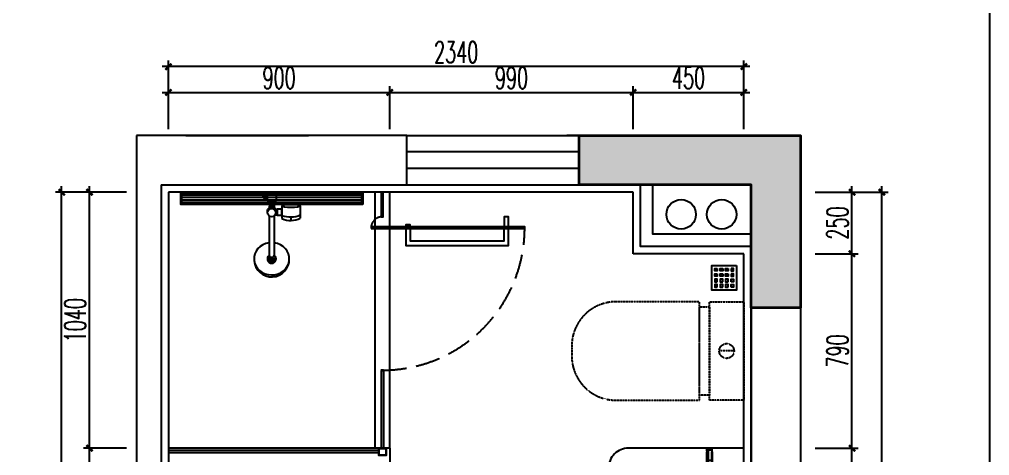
# Model space of a CAD drawing. Header units: inches. Extents: x 24920 to 61775, y 10942 to 38819.
# Drawn here: x 57829 to 61775, y 24187 to 25959 of the extents above; entities that cross this region are included whole.
import ezdxf

# ---------------------------------------------------------------- set-up
doc = ezdxf.new("R2010")
doc.units = ezdxf.units.IN
doc.header["$MEASUREMENT"] = 0
doc.header["$PDMODE"] = 1
for name, pattern in [('04-1101-Type C2-Dimension plan$0$Xref Plan_Mid Zone$0$DASHED2', [9.525, 6.35, -3.175]), ('DASH', [0.35, 0.25, -0.1]), ('FH_ACAD_ISO02W100', [0.75, 0.6, -0.15]), ('ZY-T-84', [3.449, 3, -0.15, -0.299])]:
    doc.linetypes.add(name, pattern=pattern)
for name, color, linetype in [('04天花', 7, 'Continuous'), ('A-JLA_原建筑墙体', 2, 'Continuous'), ('B-JLA_墙体完成面(到顶）', 3, 'Continuous'), ('C-JLA_固定家具（不到顶）', 141, 'Continuous'), ('C-JLA_平面地铺共用', 251, 'Continuous'), ('C-JLA_平面门', 8, 'Continuous'), ('C-JLA_洁具', 141, 'Continuous'), ('C-JLA_活动家具', 141, 'Continuous'), ('COLUMN', 200, 'Continuous'), ('D-JLA_地漏', 5, 'Continuous'), ('FF1-室内玻璃墙', 12, 'Continuous'), ('VPIPE-污水', 2, 'FH_ACAD_ISO02W100'), ('VPIPE-通气', 7, 'ZY-T-84'), ('WALL', 2, 'Continuous')]:
    doc.layers.add(name, color=color, linetype=linetype)
doc.layers.add('砼墙', color=3, linetype='Continuous', lineweight=35)
doc.styles.add('DIM', font='simplex.shx', dxfattribs={"width": 0.6, "bigfont": 'extfont.shx'})
doc.dimstyles.new('1比25', dxfattribs={"dimscale": 25, "dimtxt": 3.5, "dimasz": 1, "dimexe": 1, "dimexo": 1, "dimgap": 0.6, "dimtad": 1, "dimdec": 0, "dimrnd": 5, "dimzin": 0, "dimdsep": 46, "dimtxsty": 'DIM', "dimblk": 'ARCHTICK', "dimcen": 0.09, "dimdle": 1, "dimclrd": 1, "dimclre": 1, "dimclrt": 1, "dimadec": 0, "dimazin": 0, "dimtfac": 1, "dimtdec": 0, "dimtix": 1, "dimtmove": 2, "dimatfit": 3, "dimldrblk": '引线箭头（自定义）', "dimfxl": 0, "dimtolj": 1, "dimtzin": 0, "dimarcsym": 0})

# ---------------------------------------------------------------- blocks, each defined once
blk = doc.blocks.new('*U12')
at = {"layer": 'FF1-室内玻璃墙', "color": 9}
for p, q in [((-623, 0), (-623, 10)), ((0, 0), (0, 10))]:
    blk.add_line(p, q, dxfattribs=at)
at = {"layer": 'FF1-室内玻璃墙', "color": 8}
for p, q in [((-48, 5), (-40, 5)), ((-45, 10), (-45, 0))]:
    blk.add_line(p, q, dxfattribs=at)
at = {"layer": 'FF1-室内玻璃墙'}
blk.add_lwpolyline([(-48, 50), (-48, -575), (-40, -575), (-40, 50), (-48, 50)], dxfattribs=at)
at = {"layer": 'FF1-室内玻璃墙', "color": 8}
for points in [[(-48, -91), (-116, -91), (-116, -509), (-48, -509)], [(-48, -109), (-98, -109), (-98, -491), (-48, -491)], [(-40, -109), (-32, -109), (-32, -91), (-40, -91), (-40, -109)], [(-40, -509), (0, -509), (0, -491), (-40, -491), (-40, -509)]]:
    blk.add_lwpolyline(points, dxfattribs=at)
at = {"layer": 'FF1-室内玻璃墙', "color": 8, "linetype": '04-1101-Type C2-Dimension plan$0$Xref Plan_Mid Zone$0$DASHED2', "ltscale": 0.05}
blk.add_arc((-45, 5), 45, 0, 90, dxfattribs=at)
at = {"layer": 'FF1-室内玻璃墙', "color": 8, "linetype": 'DASH', "ltscale": 400}
blk.add_arc((-44.7, 3.5), 578.3, 179.8505, 269.9743, dxfattribs=at)
blk = doc.blocks.new('A$C3F28421F')
at = {"layer": '04天花', "color": 251}
for p, q in [((0, 3.9), (0, 4.6)), ((5.3, 3.9), (0, 3.9)), ((2.7, 7.6), (33.4, 10.9)), ((5.3, 0), (5.3, 3.9)), ((5.3, 3.9), (39.7, 3.9)), ((36.8, 3.9), (36.8, 0)), ((37.8, 15.8), (37.8, 16.9)), ((40.8, 19.9), (45.2, 19.9)), ((45.2, 19.9), (45.2, 22.2)), ((45.2, 22.2), (46.9, 22.2)), ((45.2, 19.9), (45.2, 3.9)), ((45.2, 3.9), (45.2, 2.4)), ((45.2, 2.4), (46.9, 2.4)), ((46.9, 22.2), (46.9, 2.4)), ((36.8, 0), (5.3, 0))]:
    blk.add_line(p, q, dxfattribs=at)
blk.add_circle((42.5, 12.9), 0.632, dxfattribs=at)
for centre, radius, start, end in [((3, 4.6), 3, 96.0257, 180), ((32.8, 15.8), 5, 276.0257, 0), ((40.8, 16.9), 3, 90, 180), ((39.2, 10), 6.12, 274.153, 347.2948)]:
    blk.add_arc(centre, radius, start, end, dxfattribs=at)
blk = doc.blocks.new('A$C43792C93')
at = {"layer": 'C-JLA_固定家具（不到顶）', "color": 8, "ltscale": 3}
for p, q in [((152, 890), (150, 890)), ((152, 890), (150, 890)), ((129, 850), (152, 850)), ((152, 850), (152, 760)), ((152, 755), (0, 755)), ((152, 755), (0, 755)), ((0, -755), (0, 755)), ((126.5, 753.5), (0, 753.5)), ((150.8, 753.5), (0, 753.5)), ((126.5, 747.5), (126.5, 753.5)), ((128.8, 775), (128.8, 760)), ((128.8, 760), (152, 760)), ((128.8, 760), (128.8, 755)), ((143, 758.8), (130.3, 758.8)), ((130.3, 758.8), (130.3, 756.5)), ((130.3, 756.5), (150.8, 756.5)), ((140.9, 758.8), (150.8, 758.8)), ((145.4, 778.8), (150.8, 778.8)), ((146.7, 751.2), (150.8, 751.2)), ((146.8, 750), (152, 750)), ((150.8, 751.2), (148, 751.2)), ((150, 780), (152, 780)), ((150.8, 778.8), (150.8, 776.2)), ((150.8, 758.8), (150.8, 756.5)), ((150.8, 753.5), (150.8, 751.2)), ((150.8, 751.2), (150.8, 753.5)), ((152, 780), (152, 775)), ((152, 760), (152, 755)), ((152, 760), (152, 750)), ((86.2, 738.5), (0, 738.5)), ((128.8, 670), (128.8, 700)), ((128.8, 700), (152, 700)), ((130, 680), (130, 698.8)), ((130, 698.8), (150.8, 698.8)), ((130, 698.8), (150.8, 698.8)), ((150.8, 696.2), (145, 696.2)), ((150.8, 696.2), (145, 696.2)), ((152, 695), (146, 695)), ((152, 695), (146, 695)), ((150.8, 698.8), (150.8, 696.2)), ((150.8, 698.8), (150.8, 696.2)), ((152, 700), (152, 695)), ((152, 700), (152, 695)), ((0, 668.8), (130, 668.8)), ((0, 668.8), (130, 668.8)), ((0, 653.8), (130, 653.8)), ((82.6, 670), (128.8, 670)), ((130, -123.8), (130, 123.8)), ((131.5, 95.3), (143.5, 122.3)), ((131.5, 122.3), (143.5, 95.3)), ((150, 133), (152, 133)), ((152, 133), (152, 128)), ((131.5, -122.3), (143.5, -95.3)), ((131.5, -95.3), (143.5, -122.3)), ((145, -120), (145, -121.2)), ((152, -133), (152, -128)), ((0, -653.8), (130, -653.8)), ((0, -668.8), (130, -668.8)), ((82.6, -670), (128.8, -670)), ((128.8, -670), (128.8, -700)), ((128.8, -700), (152, -700)), ((130, -680), (130, -698.8)), ((130, -698.8), (150.8, -698.8)), ((150.8, -696.2), (145, -696.2)), ((152, -695), (146, -695)), ((150.8, -698.8), (150.8, -696.2)), ((152, -700), (152, -695)), ((86.2, -738.5), (0, -738.5)), ((128.8, -753.5), (128.8, -748.3)), ((150.8, -753.5), (0, -753.5)), ((152, -755), (0, -755)), ((128.8, -760), (128.8, -755)), ((128.8, -760), (152, -760)), ((128.8, -775), (128.8, -760)), ((131.5, -776.2), (130, -776.2)), ((150.8, -756.5), (130.3, -756.5)), ((130.3, -758.8), (130.3, -756.5)), ((143, -758.8), (130.3, -758.8)), ((140.9, -758.8), (150.8, -758.8)), ((150.8, -776.2), (143.5, -776.2)), ((145.4, -778.8), (150.8, -778.8)), ((146.7, -751.2), (150.8, -751.2)), ((152, -750), (146.8, -750)), ((150.8, -751.2), (148, -751.2)), ((150, -780), (152, -780)), ((150.8, -753.5), (150.8, -751.2)), ((150.8, -751.2), (150.8, -753.5)), ((150.8, -758.8), (150.8, -756.5)), ((150.8, -778.8), (150.8, -776.2)), ((152, -760), (152, -750)), ((152, -850), (152, -760)), ((152, -780), (152, -775)), ((129, -850), (152, -850)), ((152, -890), (150, -890))]:
    blk.add_line(p, q, dxfattribs=at)
for points in [[(128.8, 885), (128.8, 895), (130, 895), (152, 895), (152, 890), (145, 890), (145, 891.2), (150.8, 891.2), (150.8, 893.8), (130, 893.8), (130, 885)], [(128.8, 885), (128.8, 775), (130, 775), (131.5, 775), (152, 775), (152, 780), (145, 780), (145, 778.8), (150.8, 778.8), (150.8, 776.2), (143.5, 776.2)], [(131.5, 776.2), (145, 776.2), (145, 893.8), (130, 893.8), (130, 776.2), (131.5, 776.2)], [(131.5, 776.2), (130, 776.2), (130, 885)], [(0, 144.2), (130, 144.2), (130, 129.2), (0, 129.2)], [(0, 129.2), (127, 129.2), (127, 114.2), (0, 114.2)], [(127, 129.2), (127, 128), (130, 128), (152, 128), (152, 133), (145, 133), (145, 131.8), (150.8, 131.8), (150.8, 129.2), (127, 129.2)], [(147, -120), (150, -115), (150, 115), (147, 120)], [(0, -129.2), (127, -129.2), (127, -114.2), (0, -114.2)], [(145, -120), (152, -120), (152, -125), (130, -125), (128.8, -125), (128.8, -115), (130, -115)], [(145, -121.2), (150.8, -121.2), (150.8, -123.8), (130, -123.8), (130, -115)], [(0, -144.2), (130, -144.2), (130, -129.2), (0, -129.2)], [(127, -129.2), (127, -128), (130, -128), (152, -128), (152, -133), (145, -133), (145, -131.8), (150.8, -131.8), (150.8, -129.2), (127, -129.2)], [(128.8, -885), (128.8, -775), (130, -775), (131.5, -775), (152, -775), (152, -780), (145, -780), (145, -778.8), (150.8, -778.8), (150.8, -776.2), (143.5, -776.2)], [(131.5, -776.2), (130, -776.2), (130, -885)], [(131.5, -776.2), (145, -776.2), (145, -893.8), (130, -893.8), (130, -776.2), (131.5, -776.2)], [(128.8, -885), (128.8, -895), (130, -895), (152, -895), (152, -890), (145, -890), (145, -891.2), (150.8, -891.2), (150.8, -893.8), (130, -893.8), (130, -885)]]:
    blk.add_lwpolyline(points, dxfattribs=at)
for points in [[(145, 890), (145, 780), (147, 780), (150, 785), (150, 885), (147, 890)], [(130, 698.8), (130, 129.2), (145, 129.2), (145, 698.8)], [(145, 695), (145, 133), (147, 133), (150, 138), (150, 690), (147, 695)], [(130, 123.8), (130, 115), (128.8, 115), (128.8, 125), (130, 125), (152, 125), (152, 120), (145, 120), (145, 121.2), (150.8, 121.2), (150.8, 123.8)], [(130, 93.8), (145, 93.8), (145, 123.8), (130, 123.8)], [(131.5, 95.3), (143.5, 95.3), (143.5, 122.3), (131.5, 122.3)], [(145, -120), (145, 120), (147, 120), (150, 115), (150, -115), (147, -120)], [(130, -123.8), (130, -115), (128.8, -115), (128.8, -125), (130, -125), (152, -125), (152, -120), (145, -120), (145, -121.2), (150.8, -121.2), (150.8, -123.8)], [(130, -123.8), (145, -123.8), (145, -93.8), (130, -93.8)], [(131.5, -122.3), (143.5, -122.3), (143.5, -95.3), (131.5, -95.3)], [(130, -698.8), (130, -129.2), (145, -129.2), (145, -698.8)], [(145, -695), (145, -133), (147, -133), (150, -138), (150, -690), (147, -695)], [(145, -890), (145, -780), (147, -780), (150, -785), (150, -885), (147, -890)]]:
    blk.add_lwpolyline(points, close=True, dxfattribs=at)
for centre in [(137.5, 835), (137.5, -835)]:
    blk.add_circle(centre, 3, dxfattribs=at)
for centre, radius, start, end in [((148.7, 682.7), 83.5, 122.0572, 189.6074), ((148.7, 682.7), 68.5, 91.713, 191.7386), ((148.7, 682.7), 67.3, 91.6474, 190.9085), ((148.7, -682.7), 83.5, 170.3926, 237.9428), ((148.7, -682.7), 68.5, 168.2614, 268.287), ((148.7, -682.7), 67.3, 169.0915, 268.3526)]:
    blk.add_arc(centre, radius, start, end, dxfattribs=at)
at = {"layer": 'C-JLA_固定家具（不到顶）', "color": 8, "ltscale": 3, "extrusion": (0, 0, -1), "zscale": -1, "rotation": 180}
blk.add_blockref('A$C3F28421F', (-83.1, 118.1), dxfattribs=at)
at = {"layer": 'C-JLA_固定家具（不到顶）', "color": 8, "ltscale": 3}
blk.add_blockref('A$C3F28421F', (83.1, -118.1), dxfattribs=at)
blk = doc.blocks.new('_ArchTick')
at = {"color": 0, "linetype": 'ByBlock', "const_width": 0.4}
blk.add_lwpolyline([(-0.5, -0.5), (0.5, 0.5)], dxfattribs=at)
blk = doc.blocks.new('*D820')
at = {"color": 1, "lineweight": -2, "transparency": 16777216}
for p, q in [((58264.8, 24041.5), (58089.8, 24041.5)), ((58114.8, 22216.5), (58114.8, 24066.5)), ((58264.8, 22241.5), (58089.8, 22241.5))]:
    blk.add_line(p, q, dxfattribs=at)
at = {"layer": 'Defpoints', "color": 0, "transparency": 16777216}
for p in [(58114.8, 24041.5), (58435.6, 24041.5), (58435.6, 22241.5)]:
    blk.add_point(p, dxfattribs=at)
at = {"color": 1, "lineweight": -2, "transparency": 16777216, "xscale": 25, "yscale": 25, "zscale": 25}
for p, rotation in [((58114.8, 24041.5), 90), ((58114.8, 22241.5), 270)]:
    blk.add_blockref('_ArchTick', p, dxfattribs=dict(at, rotation=rotation))
at = {"color": 1, "transparency": 16777216, "insert": (58056.1, 23141.5), "char_height": 87.5, "attachment_point": 5, "rotation": 90, "style": 'DIM'}
blk.add_mtext('\\A1;1800', dxfattribs=at)
blk = doc.blocks.new('引线箭头（自定义）')
at = {"linetype": 'ByBlock', "lineweight": -2}
h = blk.add_hatch(color=8, dxfattribs=at)
h.dxf.hatch_style = 1
h.paths.add_polyline_path([(-1.2, -0.96), (-0.31, 0), (-1.2, 0.96), (-0.91, 1.21), (0, 0), (-0.91, -1.21)])
at = {"color": 0, "linetype": 'ByBlock', "lineweight": -2}
blk.add_line((-0.31, 0), (-4.75, 0), dxfattribs=at)
blk.add_lwpolyline([(-1.2, -0.96), (-0.31, 0), (-1.2, 0.96), (-0.91, 1.21), (0, 0), (-0.91, -1.21)], close=True, dxfattribs=at)
blk = doc.blocks.new('*D821')
at = {"color": 1, "lineweight": -2, "transparency": 16777216}
for p, q in [((58114.8, 24016.5), (58114.8, 25106.5)), ((58264.8, 25081.5), (58089.8, 25081.5)), ((58264.8, 24041.5), (58089.8, 24041.5))]:
    blk.add_line(p, q, dxfattribs=at)
at = {"layer": 'Defpoints', "color": 0, "transparency": 16777216}
for p in [(58114.8, 25081.5), (58435.6, 25081.5), (58435.6, 24041.5)]:
    blk.add_point(p, dxfattribs=at)
at = {"color": 1, "lineweight": -2, "transparency": 16777216, "xscale": 25, "yscale": 25, "zscale": 25}
for p, rotation in [((58114.8, 25081.5), 90), ((58114.8, 24041.5), 270)]:
    blk.add_blockref('_ArchTick', p, dxfattribs=dict(at, rotation=rotation))
at = {"color": 1, "transparency": 16777216, "insert": (58056.1, 24561.5), "char_height": 87.5, "attachment_point": 5, "rotation": 90, "style": 'DIM'}
blk.add_mtext('\\A1;1040', dxfattribs=at)
blk = doc.blocks.new('*D1519')
at = {"color": 1, "lineweight": -2, "transparency": 16777216}
for p, q in [((58001.2, 22216.5), (58001.2, 25106.5)), ((58151.2, 25081.5), (57976.2, 25081.5)), ((58151.2, 22241.5), (57976.2, 22241.5))]:
    blk.add_line(p, q, dxfattribs=at)
at = {"layer": 'Defpoints', "color": 0, "transparency": 16777216}
for p in [(58001.2, 25081.5), (58435.6, 25081.5), (58435.6, 22241.5)]:
    blk.add_point(p, dxfattribs=at)
at = {"color": 1, "lineweight": -2, "transparency": 16777216, "xscale": 25, "yscale": 25, "zscale": 25}
for p, rotation in [((58001.2, 25081.5), 90), ((58001.2, 22241.5), 270)]:
    blk.add_blockref('_ArchTick', p, dxfattribs=dict(at, rotation=rotation))
at = {"color": 1, "transparency": 16777216, "insert": (57942.4, 23661.5), "char_height": 87.5, "attachment_point": 5, "rotation": 90, "style": 'DIM'}
blk.add_mtext('\\A1;2840', dxfattribs=at)
blk = doc.blocks.new('*D824')
at = {"color": 1, "lineweight": -2, "transparency": 16777216}
for p, q in [((61065.4, 24041.5), (61240.4, 24041.5)), ((61215.4, 22216.5), (61215.4, 24066.5)), ((61065.4, 22241.5), (61240.4, 22241.5))]:
    blk.add_line(p, q, dxfattribs=at)
at = {"layer": 'Defpoints', "color": 0, "transparency": 16777216}
for p in [(60775.6, 24041.5), (61215.4, 24041.5), (60775.6, 22241.5)]:
    blk.add_point(p, dxfattribs=at)
at = {"color": 1, "lineweight": -2, "transparency": 16777216, "xscale": 25, "yscale": 25, "zscale": 25}
for p, rotation in [((61215.4, 24041.5), 90), ((61215.4, 22241.5), 270)]:
    blk.add_blockref('_ArchTick', p, dxfattribs=dict(at, rotation=rotation))
at = {"color": 1, "transparency": 16777216, "insert": (61156.7, 23141.5), "char_height": 87.5, "attachment_point": 5, "rotation": 90, "style": 'DIM'}
blk.add_mtext('\\A1;1800', dxfattribs=at)
blk = doc.blocks.new('*D825')
at = {"color": 1, "lineweight": -2, "transparency": 16777216}
for p, q in [((61065.4, 24831.5), (61240.4, 24831.5)), ((61215.4, 24016.5), (61215.4, 24856.5)), ((61065.4, 24041.5), (61240.4, 24041.5))]:
    blk.add_line(p, q, dxfattribs=at)
at = {"layer": 'Defpoints', "color": 0, "transparency": 16777216}
for p in [(60775.6, 24831.5), (61215.4, 24831.5), (60775.6, 24041.5)]:
    blk.add_point(p, dxfattribs=at)
at = {"color": 1, "lineweight": -2, "transparency": 16777216, "xscale": 25, "yscale": 25, "zscale": 25}
for p, rotation in [((61215.4, 24831.5), 90), ((61215.4, 24041.5), 270)]:
    blk.add_blockref('_ArchTick', p, dxfattribs=dict(at, rotation=rotation))
at = {"color": 1, "transparency": 16777216, "insert": (61156.7, 24436.5), "char_height": 87.5, "attachment_point": 5, "rotation": 90, "style": 'DIM'}
blk.add_mtext('\\A1;790', dxfattribs=at)
blk = doc.blocks.new('*D826')
at = {"color": 1, "lineweight": -2, "transparency": 16777216}
for p, q in [((61215.4, 24806.5), (61215.4, 25106.5)), ((61065.4, 25081.5), (61240.4, 25081.5)), ((61065.4, 24831.5), (61240.4, 24831.5))]:
    blk.add_line(p, q, dxfattribs=at)
at = {"layer": 'Defpoints', "color": 0, "transparency": 16777216}
for p in [(60325.6, 25081.5), (61215.4, 25081.5), (60775.6, 24831.5)]:
    blk.add_point(p, dxfattribs=at)
at = {"color": 1, "lineweight": -2, "transparency": 16777216, "xscale": 25, "yscale": 25, "zscale": 25}
for p, rotation in [((61215.4, 25081.5), 90), ((61215.4, 24831.5), 270)]:
    blk.add_blockref('_ArchTick', p, dxfattribs=dict(at, rotation=rotation))
at = {"color": 1, "transparency": 16777216, "insert": (61156.7, 24956.5), "char_height": 87.5, "attachment_point": 5, "rotation": 90, "style": 'DIM'}
blk.add_mtext('\\A1;250', dxfattribs=at)
blk = doc.blocks.new('*D1522')
at = {"color": 1, "lineweight": -2, "transparency": 16777216}
for p, q in [((61337, 22216.5), (61337, 25106.5)), ((61187, 25081.5), (61362, 25081.5)), ((61187, 22241.5), (61362, 22241.5))]:
    blk.add_line(p, q, dxfattribs=at)
at = {"layer": 'Defpoints', "color": 0, "transparency": 16777216}
for p in [(61152.9, 25081.5), (61337, 25081.5), (61152.9, 22241.5)]:
    blk.add_point(p, dxfattribs=at)
at = {"color": 1, "lineweight": -2, "transparency": 16777216, "xscale": 25, "yscale": 25, "zscale": 25}
for p, rotation in [((61337, 25081.5), 90), ((61337, 22241.5), 270)]:
    blk.add_blockref('_ArchTick', p, dxfattribs=dict(at, rotation=rotation))
at = {"color": 1, "transparency": 16777216, "insert": (61278.2, 23661.5), "char_height": 87.5, "attachment_point": 5, "rotation": 90, "style": 'DIM'}
blk.add_mtext('\\A1;2840', dxfattribs=at)
blk = doc.blocks.new('*D1523')
at = {"color": 1, "lineweight": -2, "transparency": 16777216}
for p, q in [((58435.6, 25337.1), (58435.6, 25512.1)), ((59335.6, 25337.1), (59335.6, 25512.1)), ((58410.6, 25487.1), (59360.6, 25487.1))]:
    blk.add_line(p, q, dxfattribs=at)
at = {"layer": 'Defpoints', "color": 0, "transparency": 16777216}
for p in [(59335.6, 25487.1), (58435.6, 25081.5), (59335.6, 25081.5)]:
    blk.add_point(p, dxfattribs=at)
at = {"color": 1, "lineweight": -2, "transparency": 16777216, "xscale": 25, "yscale": 25, "zscale": 25, "rotation": 180}
blk.add_blockref('_ArchTick', (58435.6, 25487.1), dxfattribs=at)
at = {"color": 1, "lineweight": -2, "transparency": 16777216, "xscale": 25, "yscale": 25, "zscale": 25}
blk.add_blockref('_ArchTick', (59335.6, 25487.1), dxfattribs=at)
at = {"color": 1, "transparency": 16777216, "insert": (58885.6, 25545.9), "char_height": 87.5, "attachment_point": 5, "style": 'DIM'}
blk.add_mtext('\\A1;900', dxfattribs=at)
blk = doc.blocks.new('*D827')
at = {"color": 1, "lineweight": -2, "transparency": 16777216}
for p, q in [((59335.6, 25337.1), (59335.6, 25512.1)), ((60325.6, 25337.1), (60325.6, 25512.1)), ((59310.6, 25487.1), (60350.6, 25487.1))]:
    blk.add_line(p, q, dxfattribs=at)
at = {"layer": 'Defpoints', "color": 0, "transparency": 16777216}
for p in [(60325.6, 25487.1), (59335.6, 25081.5), (60325.6, 25081.5)]:
    blk.add_point(p, dxfattribs=at)
at = {"color": 1, "lineweight": -2, "transparency": 16777216, "xscale": 25, "yscale": 25, "zscale": 25, "rotation": 180}
blk.add_blockref('_ArchTick', (59335.6, 25487.1), dxfattribs=at)
at = {"color": 1, "lineweight": -2, "transparency": 16777216, "xscale": 25, "yscale": 25, "zscale": 25}
blk.add_blockref('_ArchTick', (60325.6, 25487.1), dxfattribs=at)
at = {"color": 1, "transparency": 16777216, "insert": (59830.6, 25545.9), "char_height": 87.5, "attachment_point": 5, "style": 'DIM'}
blk.add_mtext('\\A1;990', dxfattribs=at)
blk = doc.blocks.new('*D828')
at = {"color": 1, "lineweight": -2, "transparency": 16777216}
for p, q in [((60325.6, 25337.1), (60325.6, 25512.1)), ((60775.6, 25337.1), (60775.6, 25512.1)), ((60300.6, 25487.1), (60800.6, 25487.1))]:
    blk.add_line(p, q, dxfattribs=at)
at = {"layer": 'Defpoints', "color": 0, "transparency": 16777216}
for p in [(60775.6, 25487.1), (60325.6, 25081.5), (60775.6, 24831.5)]:
    blk.add_point(p, dxfattribs=at)
at = {"color": 1, "lineweight": -2, "transparency": 16777216, "xscale": 25, "yscale": 25, "zscale": 25, "rotation": 180}
blk.add_blockref('_ArchTick', (60325.6, 25487.1), dxfattribs=at)
at = {"color": 1, "lineweight": -2, "transparency": 16777216, "xscale": 25, "yscale": 25, "zscale": 25}
blk.add_blockref('_ArchTick', (60775.6, 25487.1), dxfattribs=at)
at = {"color": 1, "transparency": 16777216, "insert": (60550.6, 25545.9), "char_height": 87.5, "attachment_point": 5, "style": 'DIM'}
blk.add_mtext('\\A1;450', dxfattribs=at)
blk = doc.blocks.new('*D1524')
at = {"color": 1, "lineweight": -2, "transparency": 16777216}
for p, q in [((58435.6, 25449.6), (58435.6, 25616.6)), ((60775.6, 25449.6), (60775.6, 25616.6)), ((60800.6, 25591.6), (58410.6, 25591.6))]:
    blk.add_line(p, q, dxfattribs=at)
at = {"layer": 'Defpoints', "color": 0, "transparency": 16777216}
for p in [(58435.6, 25591.6), (58435.6, 25424.6), (60775.6, 25424.6)]:
    blk.add_point(p, dxfattribs=at)
at = {"color": 1, "lineweight": -2, "transparency": 16777216, "xscale": 25, "yscale": 25, "zscale": 25, "rotation": 180}
blk.add_blockref('_ArchTick', (58435.6, 25591.6), dxfattribs=at)
at = {"color": 1, "lineweight": -2, "transparency": 16777216, "xscale": 25, "yscale": 25, "zscale": 25}
blk.add_blockref('_ArchTick', (60775.6, 25591.6), dxfattribs=at)
at = {"color": 1, "transparency": 16777216, "insert": (59605.6, 25650.3), "char_height": 87.5, "attachment_point": 5, "style": 'DIM'}
blk.add_mtext('\\A1;2340', dxfattribs=at)
blk = doc.blocks.new('eahreh')
at = {"layer": 'D-JLA_地漏'}
h = blk.add_hatch(dxfattribs=at)
h.set_pattern_fill('_USER', color=251, scale=10, angle=180, pattern_type=0)
h.set_pattern_definition([(7e-15, (59200.611, 25076.531), (1e-15, -10), [])])
h.paths.add_polyline_path([(59220.6, 25036.5), (58490.6, 25036.5), (58490.6, 25076.5), (59220.6, 25076.5)])
at = {"color": 3}
for p, q in [((59405.6, 25111.5), (59405.6, 25311.5)), ((59405.6, 25311.5), (60105.6, 25311.5)), ((60105.6, 25311.5), (60105.6, 25111.5)), ((60105.6, 25244.9), (59405.6, 25244.9)), ((60105.6, 25178.2), (59405.6, 25178.2)), ((59405.6, 25111.5), (60105.6, 25111.5))]:
    blk.add_line(p, q, dxfattribs=at)
at = {"color": 4, "linetype": 'ByBlock'}
for points in [[(60805.6, 24861.5), (60355.6, 24861.5), (60355.6, 25111.5)], [(60805.6, 24911.5), (60405.6, 24911.5), (60405.6, 25111.5)]]:
    blk.add_lwpolyline(points, dxfattribs=at)
at = {"layer": 'A-JLA_原建筑墙体', "color": 4}
for p, q in [((59355.6, 25311.5), (58505.6, 25311.5)), ((61005.6, 25311.5), (61005.6, 22111.5)), ((58305.6, 25211.5), (58305.6, 22111.5)), ((58405.6, 25111.5), (59355.6, 25111.5)), ((58405.6, 25111.5), (58405.6, 23411.5)), ((60805.6, 25111.5), (60805.6, 22211.5))]:
    blk.add_line(p, q, dxfattribs=at)
at = {"layer": 'A-JLA_原建筑墙体'}
for p, q in [((61005.6, 25311.5), (60055.6, 25311.5)), ((60055.6, 25111.5), (60805.6, 25111.5))]:
    blk.add_line(p, q, dxfattribs=at)
at = {"layer": 'B-JLA_墙体完成面(到顶）'}
for p, q in [((60325.6, 25081.5), (58435.6, 25081.5)), ((58435.6, 25081.5), (58435.6, 23281.5)), ((60325.6, 25081.5), (58435.6, 25081.5)), ((58435.6, 25081.5), (58435.6, 23281.5)), ((60325.6, 24831.5), (60325.6, 25081.5)), ((60325.6, 24831.5), (60325.6, 25081.5)), ((60775.6, 24831.5), (60325.6, 24831.5)), ((60775.6, 24831.5), (60325.6, 24831.5)), ((60775.6, 22241.5), (60775.6, 24831.5)), ((60775.6, 22241.5), (60775.6, 24831.5))]:
    blk.add_line(p, q, dxfattribs=at)
at = {"layer": 'C-JLA_固定家具（不到顶）', "color": 2}
blk.add_lwpolyline([(60775.6, 24041.5), (60305.6, 24041.5, 0.414215), (60225.6, 23961.5), (60225.6, 22321.5, 0.414212), (60305.6, 22241.5), (60775.6, 22241.5)], format="xyb", dxfattribs=at)
at = {"layer": 'C-JLA_平面地铺共用', "color": 251}
for p, q in [((59275.6, 24041.5), (59275.6, 25081.5)), ((59335.6, 24041.5), (59335.6, 25081.5)), ((59335.6, 24041.5), (58435.6, 24041.5))]:
    blk.add_line(p, q, dxfattribs=at)
at = {"layer": 'C-JLA_平面地铺共用', "color": 2, "linetype": 'ByBlock'}
for q in [(58435.6, 24041.5), (59335.6, 22241.5)]:
    blk.add_line((59335.6, 24041.5), q, dxfattribs=at)
at = {"layer": 'C-JLA_洁具', "color": 12}
for p, q in [((58823.4, 25069.1), (58834, 25051.9)), ((58845.8, 25020), (58865.4, 25020)), ((58846.1, 25025.2), (58865.1, 25025.2)), ((58897.2, 25024.7), (58897.2, 24975.2)), ((58971.5, 25025.7), (58971.5, 24976.5)), ((58838.9, 24998.6), (58838.9, 25011.9)), ((58845.4, 24985.4), (58845.4, 24824.7)), ((58865.8, 24985.4), (58865.8, 24824.7)), ((58872.3, 24998.6), (58872.3, 25011.9)), ((58933, 24980.9), (58933, 24966.5))]:
    blk.add_line(p, q, dxfattribs=at)
for points in [[(58827.4, 25081.5), (58827.4, 25072.7), (58819.3, 25065.5), (58828.6, 25051), (58832.1, 25051), (58838.2, 25054.1), (58838.2, 25057.8), (58827.4, 25072.7)], [(58869.9, 24989.9), (58877.1, 24989.9), (58877.1, 25008.6), (58872.3, 25008.6)]]:
    blk.add_lwpolyline(points, dxfattribs=at)
for points in [[(58838.2, 25081.5), (58873, 25081.5), (58873, 25048.1), (58838.2, 25048.1)], [(58897.2, 25012.3), (58877.1, 25012.3), (58877.1, 24987.7), (58897.2, 24987.7)]]:
    blk.add_lwpolyline(points, close=True, dxfattribs=at)
blk.add_circle((58855.6, 24998.6), 16.7, dxfattribs=at)
for centre, radius, start, end in [((58855.6, 24998.7), 21.3, 38.404, 141.596), ((58931.9, 25075.7), 94.8, 248.5403, 294.681), ((58933.2, 25045.5), 79, 242.9453, 299.0683), ((58855.6, 24810.3), 17.6, 125.4153, 54.5847), ((58856.5, 24826.9), 17.6, 204.8405, 329.0426), ((58855.6, 24828.5), 10.9, 200.4087, 339.5913), ((58855.5, 24809), 71.7, 184.2673, 1.4863), ((58856.3, 24827.6), 23.4, 219.1033, 316.3369), ((58856.1, 24819.1), 21.3, 212.5928, 321.1532)]:
    blk.add_arc(centre, radius, start, end, dxfattribs=at)
for centre, major_axis, ratio, start_param, end_param in [((58934.2, 25025.7), (37.4, 0), 0.172222, 3.141593, 9.424778), ((58855.3, 24810.9), (71.8, 0), 0.913411, 1.710094, 7.707569)]:
    blk.add_ellipse(centre, major_axis=major_axis, ratio=ratio, start_param=start_param, end_param=end_param, dxfattribs=at)
for points in [[(58838.9, 25048.1), (58839.8, 25046.8), (58841.2, 25044.8), (58843.8, 25043.9), (58845.9, 25044.1), (58846.2, 25042.8), (58846.2, 25041.9), (58845.7, 25041), (58844, 25040.3), (58841.9, 25039.3), (58840.2, 25036.1), (58843, 25034.5), (58843.7, 25032.5), (58844.8, 25031.4), (58847.6, 25031), (58845.7, 25025.1), (58845.8, 25021.8), (58845.8, 25020)], [(58872.3, 25048.1), (58871.4, 25046.8), (58870, 25044.8), (58867.4, 25043.9), (58865.3, 25044.1), (58865, 25042.8), (58864.9, 25041.9), (58865.5, 25041), (58867.2, 25040.3), (58869.3, 25039.3), (58871, 25036.1), (58868.2, 25034.5), (58867.5, 25032.5), (58866.4, 25031.4), (58863.6, 25031), (58865.5, 25025.1), (58865.4, 25021.8), (58865.4, 25020)]]:
    blk.add_open_spline(points, degree=3, knots=[0, 0, 0, 0, 4.541844, 6.784296, 8.640464, 9.351815, 10.476443, 11.132364, 12.444673, 15.629417, 18.302947, 21.255986, 23.369446, 24.744025, 25.811673, 30.989889, 36.967413, 36.967413, 36.967413, 36.967413], dxfattribs=at)
at = {"layer": 'C-JLA_活动家具', "color": 2, "linetype": 'DASH'}
blk.add_line((60735.6, 24436.5), (60675.6, 24436.5), dxfattribs=at)
at = {"layer": 'C-JLA_活动家具', "color": 1}
for points in [[(59308.6, 25081.5), (59300.6, 25081.5), (59300.6, 24981.5), (59308.6, 24981.5)], [(59290.8, 24041.5), (59320.8, 24041.5), (59320.8, 24011.5), (59290.8, 24011.5)], [(59292.3, 24040), (59319.3, 24040), (59319.3, 24013), (59292.3, 24013)]]:
    blk.add_lwpolyline(points, close=True, dxfattribs=at)
at = {"layer": 'C-JLA_活动家具', "color": 2, "linetype": 'DASH'}
blk.add_lwpolyline([(60595.6, 24236.5), (60595.6, 24636.5), (60255.6, 24636.5, 0.414214), (60075.6, 24456.5), (60075.6, 24416.5, 0.414214), (60255.6, 24236.5)], format="xyb", close=True, dxfattribs=at)
for points in [[(60635.6, 24236.5), (60635.6, 24636.5), (60775.6, 24636.5), (60775.6, 24236.5)], [(60595.6, 24256.5), (60595.6, 24616.5), (60635.6, 24616.5), (60635.6, 24256.5)]]:
    blk.add_lwpolyline(points, close=True, dxfattribs=at)
at = {"layer": 'C-JLA_活动家具', "color": 1}
for points in [[(59301.6, 24041.5), (59301.6, 24356.5), (59309.6, 24356.5), (59309.6, 24041.5)], [(59290.8, 24031.5), (58435.6, 24031.5)], [(58435.6, 24023.5), (59290.8, 24023.5)]]:
    blk.add_lwpolyline(points, dxfattribs=at)
at = {"layer": 'C-JLA_活动家具', "color": 2, "linetype": 'DASH'}
blk.add_circle((60705.6, 24436.5), 30, dxfattribs=at)
at = {"layer": 'COLUMN', "color": 4}
for p, q in [((58505.6, 25311.5), (59005.6, 25311.5)), ((60805.6, 22211.5), (60805.6, 25111.5))]:
    blk.add_line(p, q, dxfattribs=at)
at = {"layer": 'COLUMN', "color": 3}
blk.add_line((60105.6, 25111.5), (60105.6, 25311.5), dxfattribs=at)
at = {"layer": 'COLUMN'}
for p, q in [((60305.6, 25311.5), (61005.6, 25311.5)), ((60805.6, 25111.5), (60305.6, 25111.5))]:
    blk.add_line(p, q, dxfattribs=at)
at = {"layer": 'D-JLA_地漏', "color": 251}
for points in [[(59225.6, 25031.5), (58485.6, 25031.5), (58485.6, 25081.5), (59225.6, 25081.5)], [(59220.6, 25036.5), (58490.6, 25036.5), (58490.6, 25076.5), (59220.6, 25076.5)]]:
    blk.add_lwpolyline(points, close=True, dxfattribs=at)
at = {"layer": 'VPIPE-污水', "color": 1, "linetype": 'Continuous'}
blk.add_circle((60520.7, 24991.5), 60, dxfattribs=at)
at = {"layer": 'VPIPE-通气', "color": 1, "linetype": 'Continuous'}
blk.add_circle((60685.6, 24991.5), 60, dxfattribs=at)
at = {"layer": 'WALL', "color": 4}
for p, q in [((59405.6, 25311.5), (58305.6, 25311.5)), ((58305.6, 25311.5), (58305.6, 25111.5)), ((61005.6, 25311.5), (61005.6, 22111.5)), ((58405.6, 25111.5), (59405.6, 25111.5)), ((60805.6, 25111.5), (60805.6, 22211.5))]:
    blk.add_line(p, q, dxfattribs=at)
at = {"layer": 'WALL', "color": 3}
for p, q in [((59405.6, 25111.5), (59405.6, 25311.5)), ((60105.6, 25311.5), (60105.6, 25111.5))]:
    blk.add_line(p, q, dxfattribs=at)
at = {"layer": 'WALL'}
for p, q in [((61005.6, 25311.5), (60105.6, 25311.5)), ((60105.6, 25111.5), (60805.6, 25111.5))]:
    blk.add_line(p, q, dxfattribs=at)
at = {"layer": 'C-JLA_固定家具（不到顶）', "color": 4, "linetype": 'ByBlock', "xscale": -1}
blk.add_blockref('A$C43792C93', (60775.6, 23141.5), dxfattribs=at)
at = {"layer": 'C-JLA_平面门', "color": 5, "extrusion": (0, 0, -1), "xscale": -1, "zscale": -1, "rotation": 270}
blk.add_blockref('*U12', (-59309.6, 24981.5), dxfattribs=at)
for base, p1, p2, picture, middle in [((58435.6, 25591.6), (60775.6, 25424.6), (58435.6, 25424.6), '*D1524', (59605.6, 25650.3)), ((59335.6, 25487.1), (58435.6, 25081.5), (59335.6, 25081.5), '*D1523', (58885.6, 25545.9)), ((60325.6, 25487.1), (59335.6, 25081.5), (60325.6, 25081.5), '*D827', (59830.6, 25545.9)), ((60775.6, 25487.1), (60325.6, 25081.5), (60775.6, 24831.5), '*D828', (60550.6, 25545.9))]:
    dim = blk.add_linear_dim(base=base, p1=p1, p2=p2, dimstyle='1比25')
    dim.commit()
    dim.dimension.update_dxf_attribs({"geometry": picture, "text_midpoint": middle})
for base, p1, p2, picture, middle in [((58001.2, 25081.5), (58435.6, 22241.5), (58435.6, 25081.5), '*D1519', (57942.4, 23661.5)), ((58114.8, 25081.5), (58435.6, 24041.5), (58435.6, 25081.5), '*D821', (58056.1, 24561.5)), ((61215.4, 25081.5), (60775.6, 24831.5), (60325.6, 25081.5), '*D826', (61156.7, 24956.5)), ((61337, 25081.5), (61152.9, 22241.5), (61152.9, 25081.5), '*D1522', (61278.2, 23661.5)), ((61215.4, 24831.5), (60775.6, 24041.5), (60775.6, 24831.5), '*D825', (61156.7, 24436.5)), ((58114.8, 24041.5), (58435.6, 22241.5), (58435.6, 24041.5), '*D820', (58056.1, 23141.5)), ((61215.4, 24041.5), (60775.6, 22241.5), (60775.6, 24041.5), '*D824', (61156.7, 23141.5))]:
    dim = blk.add_linear_dim(base=base, p1=p1, p2=p2, angle=90, dimstyle='1比25')
    dim.commit()
    dim.dimension.update_dxf_attribs({"geometry": picture, "text_midpoint": middle})
at = {"color": 1}
blk.add_wipeout([(60745.6, 24784), (60645.6, 24784), (60645.6, 24684), (60745.6, 24684)], dxfattribs=at).dxf.layer = 'D-JLA_地漏'
at = {"layer": '砼墙', "lineweight": 35}
h = blk.add_hatch(color=8, dxfattribs=at)
h.dxf.hatch_style = 1
h.paths.add_polyline_path([(60805.6, 24611.5), (60805.6, 25111.5), (60105.6, 25111.5), (60105.6, 25311.5), (61005.6, 25311.5), (61005.6, 24611.5)])
at = {"layer": 'D-JLA_地漏', "color": 1}
blk.add_lwpolyline([(60745.6, 24784), (60745.6, 24684), (60645.6, 24684), (60645.6, 24784)], close=True, dxfattribs=at)
at = {"layer": 'D-JLA_地漏', "color": 251}
for points in [[(60667.6, 24772), (60667.6, 24762), (60657.6, 24762), (60657.6, 24772)], [(60667.6, 24750), (60667.6, 24740), (60657.6, 24740), (60657.6, 24750)], [(60689.6, 24772), (60689.6, 24762), (60679.6, 24762), (60679.6, 24772)], [(60689.6, 24750), (60689.6, 24740), (60679.6, 24740), (60679.6, 24750)], [(60711.6, 24772), (60711.6, 24762), (60701.6, 24762), (60701.6, 24772)], [(60711.6, 24750), (60711.6, 24740), (60701.6, 24740), (60701.6, 24750)], [(60723.6, 24772), (60723.6, 24762), (60733.6, 24762), (60733.6, 24772)], [(60723.6, 24750), (60723.6, 24740), (60733.6, 24740), (60733.6, 24750)], [(60667.6, 24718), (60667.6, 24728), (60657.6, 24728), (60657.6, 24718)], [(60667.6, 24696), (60667.6, 24706), (60657.6, 24706), (60657.6, 24696)], [(60689.6, 24718), (60689.6, 24728), (60679.6, 24728), (60679.6, 24718)], [(60689.6, 24696), (60689.6, 24706), (60679.6, 24706), (60679.6, 24696)], [(60711.6, 24718), (60711.6, 24728), (60701.6, 24728), (60701.6, 24718)], [(60711.6, 24696), (60711.6, 24706), (60701.6, 24706), (60701.6, 24696)], [(60723.6, 24718), (60723.6, 24728), (60733.6, 24728), (60733.6, 24718)], [(60723.6, 24696), (60723.6, 24706), (60733.6, 24706), (60733.6, 24696)]]:
    blk.add_lwpolyline(points, close=True, dxfattribs=at)
at = {"layer": '砼墙', "color": 4, "lineweight": 35}
blk.add_lwpolyline([(60805.6, 24611.5), (60805.6, 25111.5), (60105.6, 25111.5), (60105.6, 25311.5), (61005.6, 25311.5), (61005.6, 24611.5)], close=True, dxfattribs=at)

msp = doc.modelspace()

# ---------------------------------------------------------------- block references
msp.add_blockref('eahreh', (0, 175.5))

# ---------------------------------------------------------------- next in the draw order: linework, layer by layer
msp.add_lwpolyline([(24920, 36083), (61775, 36083), (61775, 10941.5), (24920, 10941.5)], close=True)

doc.saveas('drawing.dxf')
